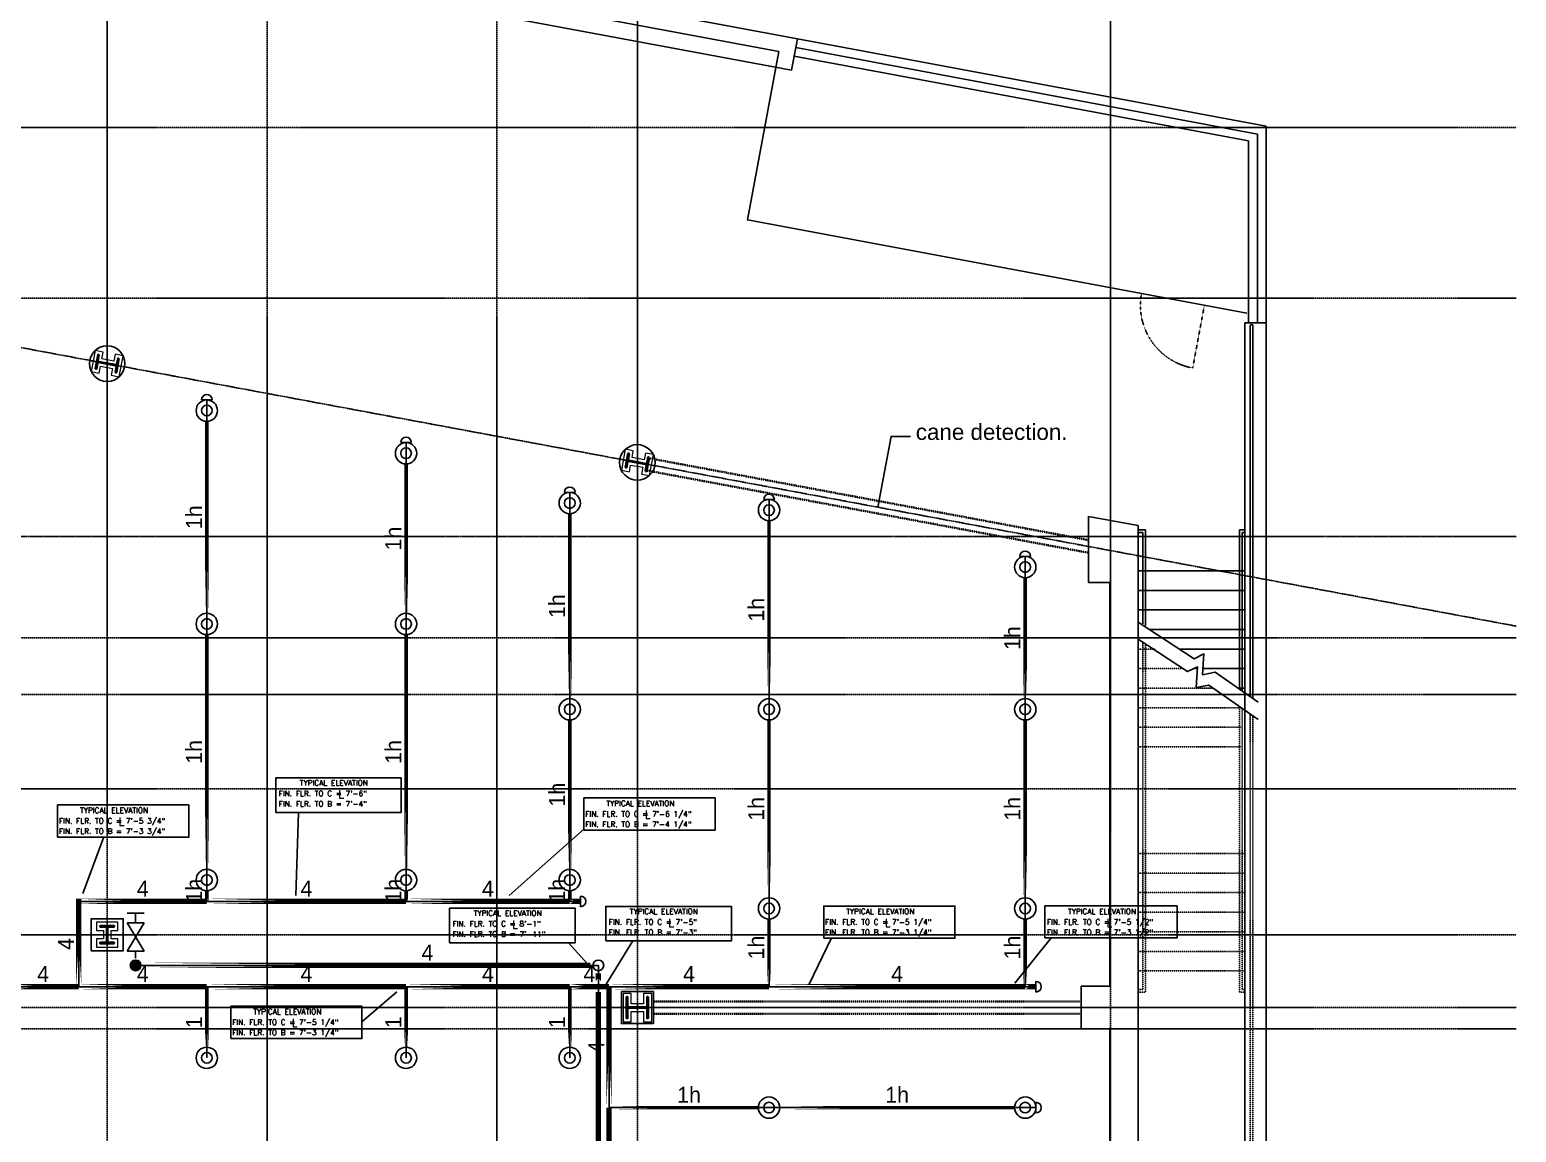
# Model space of a CAD drawing. Header units: inches. Extents: x 1442 to 5389, y 34 to 2400.
# Drawn here: x 4553 to 5389, y 1092 to 1712 of the extents above; entities that cross this region are included whole.
import ezdxf
from ezdxf.enums import TextEntityAlignment as Align

# ---------------------------------------------------------------- set-up
doc = ezdxf.new("R2010")
doc.units = ezdxf.units.IN
doc.header["$MEASUREMENT"] = 0
for name, pattern in [('CENTER2', [1.125, 0.75, -0.125, 0.125, -0.125]), ('DASHDOT2', [0.5, 0.25, -0.125, 0, -0.125]), ('HIDDEN2', [0.1875, 0.125, -0.0625])]:
    doc.linetypes.add(name, pattern=pattern)
for name, color, linetype, lineweight in [('A-Detl-Hatch', 1, 'Continuous', 18), ('A-Detl-Wide', 2, 'Continuous', 35), ('S-Detl-Hatch', 1, 'Continuous', 18), ('S-Detl-Wide', 3, 'Continuous', 35)]:
    doc.layers.add(name, color=color, linetype=linetype, lineweight=lineweight)
for name, color, linetype in [('A-Flor-Hral', 7, 'Continuous'), ('A-Flor-Strs', 8, 'Continuous'), ('A-Grid(SmallScale)', 11, 'CENTER2'), ('A-Site-Element', 2, 'Continuous'), ('A-Site-low walls', 1, 'Continuous'), ('A-Wall-Full', 7, 'Continuous'), ('conflict', 1, 'Continuous'), ('Coordination', 1, 'Continuous'), ('details', 1, 'Continuous'), ('HEADUP', 1, 'Continuous'), ('PIPEBL', 1, 'Continuous'), ('pipemn', 1, 'Continuous'), ('PIPESPC', 1, 'Continuous'), ('S-Foundation', 7, 'Continuous'), ('S-Structural Concrete', 4, 'Continuous'), ('spk-cap', 1, 'Continuous'), ('spk-pipedrop', 1, 'Continuous'), ('spk-piperise', 1, 'Continuous'), ('TIDYPIPE', 1, 'Continuous')]:
    doc.layers.add(name, color=color, linetype=linetype)
doc.layers.add('Zoning Envelope', color=7, linetype='DASHDOT2', true_color=0xaa0061)
doc.styles.add('G1DIM', font='arial.ttf')
doc.styles.add('PIPE', font='PIPE.SHX')
doc.styles.add('ROMAND', font='romand', dxfattribs={"width": 0.75, "height": 1.5})
doc.linetypes.add('FENCELINE1', pattern='A,0.25,-0.1,[133,ltypeshp.shx,S=0.1,R=0,X=-0.1,Y=0],-0.1,1', length=1.45)
doc.linetypes.add('FENCELINE2', pattern='A,0.25,-0.1,[132,ltypeshp.shx,S=0.1,R=0,X=-0.1,Y=0],-0.1,1', length=1.45)

# ---------------------------------------------------------------- blocks, each defined once
blk = doc.blocks.new('*U22')
at = {"layer": 'A-Detl-Hatch'}
h = blk.add_hatch(dxfattribs=at)
h.set_pattern_fill('ANSI32', color=256, scale=6, style=0)
h.set_pattern_definition([(45, (0, -4.96), (-1.591, 1.591), []), (45, (1.0607, -4.96), (-1.591, 1.591), [])])
edge = h.paths.add_edge_path()
edge.add_line((3.9925, -9.92), (3.9925, -9.39))
edge.add_line((3.9925, -9.39), (0.6575, -9.39))
edge.add_arc((0.6575, -8.89), 0.5, 180, 270, ccw=False)
edge.add_line((0.1575, -8.89), (0.1575, -1.03))
edge.add_arc((0.6575, -1.03), 0.5, 90, 180, ccw=False)
edge.add_line((0.6575, -0.53), (3.9925, -0.53))
edge.add_line((3.9925, -0.53), (3.9925, 0))
edge.add_line((3.9925, 0), (-3.9925, 0))
edge.add_line((-3.9925, 0), (-3.9925, -0.53))
edge.add_line((-3.9925, -0.53), (-0.6575, -0.53))
edge.add_arc((-0.6575, -1.03), 0.5, 0, 90, ccw=False)
edge.add_line((-0.1575, -1.03), (-0.1575, -8.89))
edge.add_arc((-0.6575, -8.89), 0.5, -90, 0, ccw=False)
edge.add_line((-0.6575, -9.39), (-3.9925, -9.39))
edge.add_line((-3.9925, -9.39), (-3.9925, -9.92))
edge.add_line((-3.9925, -9.92), (3.9925, -9.92))
at = {"color": 0, "linetype": 'ByBlock'}
blk.add_lwpolyline([(3.9925, -9.92), (3.9925, -9.39), (0.6575, -9.39, -0.41421356), (0.1575, -8.89), (0.1575, -1.03, -0.41421356), (0.6575, -0.53), (3.9925, -0.53), (3.9925, 0), (-3.9925, 0), (-3.9925, -0.53), (-0.6575, -0.53, -0.41421356), (-0.1575, -1.03), (-0.1575, -8.89, -0.41421356), (-0.6575, -9.39), (-3.9925, -9.39), (-3.9925, -9.92)], format="xyb", close=True, dxfattribs=at)
blk = doc.blocks.new('w10x39')
at = {"layer": 'S-Detl-Hatch'}
blk.add_lwpolyline([(13843.55, -7311.37), (13843.55, -7306.84), (13839.72, -7306.84), (13839.72, -7301.98), (13843.55, -7301.98), (13843.55, -7297.45), (13831.57, -7297.45), (13831.57, -7301.98), (13835.4, -7301.98), (13835.4, -7306.84), (13831.57, -7306.84), (13831.57, -7311.37)], close=True, dxfattribs=at)
at = {"layer": 'A-Detl-Wide'}
blk.add_blockref('*U22', (13837.56, -7299.45), dxfattribs=at)
blk = doc.blocks.new('*U26')
at = {"layer": 'A-Detl-Hatch'}
h = blk.add_hatch(dxfattribs=at)
h.set_pattern_fill('ANSI32', color=256, scale=6, style=0)
h.set_pattern_definition([(45, (0, -6.03), (-1.591, 1.591), []), (45, (1.0607, -6.03), (-1.591, 1.591), [])])
edge = h.paths.add_edge_path()
edge.add_line((4.0225, -12.06), (4.0225, -11.485))
edge.add_line((4.0225, -11.485), (0.7675, -11.485))
edge.add_arc((0.7675, -10.885), 0.6, 180, 270, ccw=False)
edge.add_line((0.1675, -10.885), (0.1675, -1.175))
edge.add_arc((0.7675, -1.175), 0.6, 90, 180, ccw=False)
edge.add_line((0.7675, -0.575), (4.0225, -0.575))
edge.add_line((4.0225, -0.575), (4.0225, 0))
edge.add_line((4.0225, 0), (-4.0225, 0))
edge.add_line((-4.0225, 0), (-4.0225, -0.575))
edge.add_line((-4.0225, -0.575), (-0.7675, -0.575))
edge.add_arc((-0.7675, -1.175), 0.6, 0, 90, ccw=False)
edge.add_line((-0.1675, -1.175), (-0.1675, -10.885))
edge.add_arc((-0.7675, -10.885), 0.6, 270, 360, ccw=False)
edge.add_line((-0.7675, -11.485), (-4.0225, -11.485))
edge.add_line((-4.0225, -11.485), (-4.0225, -12.06))
edge.add_line((-4.0225, -12.06), (4.0225, -12.06))
at = {"color": 0, "linetype": 'ByBlock'}
blk.add_lwpolyline([(4.0225, -12.06), (4.0225, -11.485), (0.7675, -11.485, -0.41421356), (0.1675, -10.885), (0.1675, -1.175, -0.41421356), (0.7675, -0.575), (4.0225, -0.575), (4.0225, 0), (-4.0225, 0), (-4.0225, -0.575), (-0.7675, -0.575, -0.41421356), (-0.1675, -1.175), (-0.1675, -10.885, -0.41421356), (-0.7675, -11.485), (-4.0225, -11.485), (-4.0225, -12.06)], format="xyb", close=True, dxfattribs=at)
blk = doc.blocks.new('W12X45')
at = {"layer": 'S-Detl-Hatch'}
blk.add_lwpolyline([(14163.5, -7309.98), (14163.5, -7305.41), (14159.65, -7305.41), (14159.65, -7298.5), (14163.5, -7298.5), (14163.5, -7293.92), (14151.46, -7293.92), (14151.46, -7298.5), (14155.31, -7298.5), (14155.31, -7305.41), (14151.46, -7305.41), (14151.46, -7309.98)], close=True, dxfattribs=at)
at = {"layer": 'A-Detl-Wide'}
blk.add_blockref('*U26', (14157.48, -7295.92), dxfattribs=at)
blk = doc.blocks.new('*U20')
at = {"layer": 'A-Detl-Hatch'}
h = blk.add_hatch(dxfattribs=at)
h.set_pattern_fill('ANSI32', color=256, scale=6, style=0)
h.set_pattern_definition([(45, (0, -5.97), (-1.591, 1.591), []), (45, (1.0607, -5.97), (-1.591, 1.591), [])])
edge = h.paths.add_edge_path()
edge.add_line((4.0025, -11.94), (4.0025, -11.425))
edge.add_line((4.0025, -11.425), (0.7475, -11.425))
edge.add_arc((0.7475, -10.825), 0.6, 180, 270, ccw=False)
edge.add_line((0.1475, -10.825), (0.1475, -1.115))
edge.add_arc((0.7475, -1.115), 0.6, 90, 180, ccw=False)
edge.add_line((0.7475, -0.515), (4.0025, -0.515))
edge.add_line((4.0025, -0.515), (4.0025, 0))
edge.add_line((4.0025, 0), (-4.0025, 0))
edge.add_line((-4.0025, 0), (-4.0025, -0.515))
edge.add_line((-4.0025, -0.515), (-0.7475, -0.515))
edge.add_arc((-0.7475, -1.115), 0.6, 0, 90, ccw=False)
edge.add_line((-0.1475, -1.115), (-0.1475, -10.825))
edge.add_arc((-0.7475, -10.825), 0.6, -90, 0, ccw=False)
edge.add_line((-0.7475, -11.425), (-4.0025, -11.425))
edge.add_line((-4.0025, -11.425), (-4.0025, -11.94))
edge.add_line((-4.0025, -11.94), (4.0025, -11.94))
at = {"color": 0, "linetype": 'ByBlock'}
blk.add_lwpolyline([(4.0025, -11.94), (4.0025, -11.425), (0.7475, -11.425, -0.41421356), (0.1475, -10.825), (0.1475, -1.115, -0.41421356), (0.7475, -0.515), (4.0025, -0.515), (4.0025, 0), (-4.0025, 0), (-4.0025, -0.515), (-0.7475, -0.515, -0.41421356), (-0.1475, -1.115), (-0.1475, -10.825, -0.41421356), (-0.7475, -11.425), (-4.0025, -11.425), (-4.0025, -11.94)], format="xyb", close=True, dxfattribs=at)
blk = doc.blocks.new('W12X40')
at = {"layer": 'S-Detl-Hatch'}
blk.add_lwpolyline([(14080.89, -7310.28), (14080.89, -7305.76), (14077.04, -7305.76), (14077.04, -7298.85), (14080.89, -7298.85), (14080.89, -7294.34), (14068.89, -7294.34), (14068.89, -7298.85), (14072.74, -7298.85), (14072.74, -7305.76), (14068.89, -7305.76), (14068.89, -7310.28)], close=True, dxfattribs=at)
at = {"layer": 'A-Detl-Wide'}
blk.add_blockref('*U20', (14074.89, -7296.34), dxfattribs=at)
blk = doc.blocks.new('*U15')
at = {"layer": 'A-Detl-Hatch'}
h = blk.add_hatch(dxfattribs=at)
h.set_pattern_fill('ANSI32', color=256, scale=6, style=0)
h.set_pattern_definition([(45, (0, -6.06), (-1.591, 1.591), []), (45, (1.0607, -6.06), (-1.591, 1.591), [])])
edge = h.paths.add_edge_path()
edge.add_line((6, -12.12), (6, -11.515))
edge.add_line((6, -11.515), (0.795, -11.515))
edge.add_arc((0.795, -10.915), 0.6, 180, 270, ccw=False)
edge.add_line((0.195, -10.915), (0.195, -1.205))
edge.add_arc((0.795, -1.205), 0.6, 90, 180, ccw=False)
edge.add_line((0.795, -0.605), (6, -0.605))
edge.add_line((6, -0.605), (6, 0))
edge.add_line((6, 0), (-6, 0))
edge.add_line((-6, 0), (-6, -0.605))
edge.add_line((-6, -0.605), (-0.795, -0.605))
edge.add_arc((-0.795, -1.205), 0.6, 0, 90, ccw=False)
edge.add_line((-0.195, -1.205), (-0.195, -10.915))
edge.add_arc((-0.795, -10.915), 0.6, 270, 360, ccw=False)
edge.add_line((-0.795, -11.515), (-6, -11.515))
edge.add_line((-6, -11.515), (-6, -12.12))
edge.add_line((-6, -12.12), (6, -12.12))
at = {"color": 0, "linetype": 'ByBlock'}
blk.add_lwpolyline([(6, -12.12), (6, -11.515), (0.795, -11.515, -0.4142136), (0.195, -10.915), (0.195, -1.205, -0.4142136), (0.795, -0.605), (6, -0.605), (6, 0), (-6, 0), (-6, -0.605), (-0.795, -0.605, -0.4142136), (-0.195, -1.205), (-0.195, -10.915, -0.4142136), (-0.795, -11.515), (-6, -11.515), (-6, -12.12)], format="xyb", close=True, dxfattribs=at)
blk = doc.blocks.new('W12X65')
at = {"layer": 'S-Detl-Hatch'}
blk.add_lwpolyline([(13860.59, -7310.28), (13860.59, -7305.67), (13854.79, -7305.67), (13854.79, -7298.76), (13860.59, -7298.76), (13860.59, -7294.16), (13844.59, -7294.16), (13844.59, -7298.76), (13850.4, -7298.76), (13850.4, -7305.67), (13844.59, -7305.67), (13844.59, -7310.28)], close=True, dxfattribs=at)
at = {"layer": 'A-Detl-Wide'}
blk.add_blockref('*U15', (13852.59, -7296.16), dxfattribs=at)
blk = doc.blocks.new('SPRIG1')
for radius in [6, 3]:
    blk.add_circle((0, 0), radius)
blk = doc.blocks.new('drop')
blk.add_circle((0, 0), 3)
for points in [[(0.01, 2.97), (-2.53, -1.59), (-2.62, 1.36)], [(0.01, 2.97), (-2.49, -1.59), (2.52, -1.59)], [(2.52, -1.59), (0.01, 2.97), (2.6, 1.47)], [(2.52, -1.59), (-2.53, -1.59), (0.01, -2.98)]]:
    blk.add_solid(points)
blk = doc.blocks.new('CAP')
blk.add_line((0, 3), (0, -3))
blk.add_arc((0, 0), 3, 270, 90)
blk = doc.blocks.new('PIPESPC')
at = {"layer": 'PIPESPC', "style": 'PIPE', "width": 0.9}
blk.add_attdef('SIZE', text='', height=9, dxfattribs=at).set_placement((0, 4.02), align=Align.CENTER)
at = {"layer": 'PIPESPC', "style": 'PIPE', "flags": 1}
blk.add_attdef('SCHED', (25.3, 3.89), '', height=9, dxfattribs=at)
blk = doc.blocks.new('rise')
blk.add_circle((0, 0), 3)

msp = doc.modelspace()

# ---------------------------------------------------------------- linework, layer by layer
at = {"layer": 'A-Flor-Hral'}
for p, q in [((5239, 1337.44), (5239, 1545.91)), ((5240.5, 1336.4), (5240.5, 1545.91)), ((5180.13, 1431.21), (5176, 1431.21)), ((5178.63, 1429.71), (5176, 1429.71)), ((5178.63, 1378.35), (5178.63, 1429.71)), ((5180.13, 1377.37), (5180.13, 1431.21)), ((5233, 1341.6), (5233, 1431.21)), ((5233, 1431.21), (5236, 1431.21)), ((5234.5, 1340.56), (5234.5, 1429.71)), ((5234.5, 1429.71), (5236, 1429.71))]:
    msp.add_line(p, q, dxfattribs=at)
for points in [[(5176, 1379.33), (5207.39, 1358.75), (5212.94, 1361.48), (5212.17, 1349.76), (5219.23, 1351.16), (5243.5, 1334.32)], [(5176, 1369.75), (5203.78, 1351.53), (5209.33, 1354.27), (5208.56, 1342.54), (5215.61, 1343.94), (5243.5, 1324.59)]]:
    msp.add_lwpolyline(points, dxfattribs=at)
msp.add_arc((5239.75, 1545.91), 0.75, 0, 180, dxfattribs=at)
at = {"layer": 'A-Flor-Strs'}
for p, q in [((5176, 1408.21), (5236, 1408.21)), ((5176, 1397.21), (5236, 1397.21)), ((5176, 1386.21), (5236, 1386.21)), ((5182.29, 1375.21), (5236, 1375.21)), ((5199.06, 1364.21), (5236, 1364.21)), ((5212.4, 1353.21), (5236, 1353.21)), ((5232.13, 1342.21), (5236, 1342.21))]:
    msp.add_line(p, q, dxfattribs=at)
at = {"layer": 'A-Flor-Strs', "linetype": 'HIDDEN2'}
for p, q in [((5176, 1364.21), (5185.57, 1364.21)), ((5178.63, 1172.71), (5178.63, 1368.03)), ((5180.13, 1171.21), (5180.13, 1367.04)), ((5176, 1353.21), (5201.22, 1353.21)), ((5207.19, 1353.21), (5209.26, 1353.21)), ((5176, 1342.21), (5218.11, 1342.21)), ((5176, 1331.21), (5233.96, 1331.21)), ((5233, 1171.21), (5233, 1331.88)), ((5234.5, 1172.71), (5234.5, 1330.84)), ((5176, 1320.21), (5233.96, 1320.21)), ((5239, 574.22), (5239, 1327.72)), ((5240.5, 574.22), (5240.5, 1326.67)), ((5176, 1309.21), (5233.96, 1309.21)), ((5176, 1249.21), (5236, 1249.21)), ((5176, 1238.21), (5236, 1238.21)), ((5176, 1227.21), (5236, 1227.21)), ((5176, 1216.21), (5236, 1216.21)), ((5176, 1205.21), (5236, 1205.21)), ((5176, 1194.21), (5236, 1194.21)), ((5176, 1183.21), (5236, 1183.21)), ((5176, 1172.71), (5178.63, 1172.71)), ((5176, 1171.21), (5180.13, 1171.21)), ((5233, 1171.21), (5236, 1171.21)), ((5234.5, 1172.71), (5236, 1172.71))]:
    msp.add_line(p, q, dxfattribs=at)
at = {"layer": 'A-Grid(SmallScale)'}
for p, q in [((4596.5, 2370.32), (4596.5, 491.06)), ((4686.5, 491.06), (4686.5, 2370.32)), ((4815.5, 491.06), (4815.5, 2370.32)), ((4894.5, 2370.32), (4894.5, 491.06)), ((5160.5, 2370.32), (5160.5, 491.06)), ((1580.5, 2086.87), (5388.5, 1377.08)), ((1580.5, 1657.58), (5388.5, 1657.58)), ((5388.5, 1561.58), (1580.5, 1561.58)), ((5388.5, 1427.58), (1580.5, 1427.58)), ((1595.39, 1370.58), (5388.5, 1370.58)), ((1595.39, 1338.58), (5388.5, 1338.58)), ((1580.5, 1285.58), (5388.5, 1285.58)), ((1580.5, 1203.58), (5388.5, 1203.58)), ((5388.5, 1162.58), (1601.75, 1162.58)), ((5388.5, 1150.58), (1580.5, 1150.58))]:
    msp.add_line(p, q, dxfattribs=at)
at = {"layer": 'A-Site-Element', "linetype": 'FENCELINE2'}
for points in [[(1805, 1898.38), (1805, 2055.04), (2186.36, 1983.96), (2228.84, 2211.88), (4973.98, 1700.2)], [(5237, 1553.18), (4956.33, 1605.5), (4973.98, 1700.2)]]:
    msp.add_lwpolyline(points, dxfattribs=at)
at = {"layer": 'A-Site-Element', "linetype": 'FENCELINE1', "ltscale": 0.5}
msp.add_lwpolyline([(4983.56, 1702.49), (5243, 1653.78), (5243, 1547.58)], dxfattribs=at)
at = {"layer": 'A-Site-Element', "linetype": 'HIDDEN2', "ltscale": 0.5}
msp.add_lwpolyline([(5177.84, 1564.21, 0.414214), (5206.64, 1522.22), (5213.23, 1557.61)], format="xyb", dxfattribs=at)
at = {"layer": 'A-Site-low walls'}
for p, q in [((5248, 1658.28), (4984.48, 1707.4)), ((5238, 1649.98), (4982.64, 1697.57)), ((5248, 1658.28), (5248, 1547.58)), ((5238, 1649.98), (5238, 1547.58))]:
    msp.add_line(p, q, dxfattribs=at)
at = {"layer": 'A-Wall-Full'}
for p, q in [((4984.48, 1707.4), (2221.64, 2222.37)), ((4981.18, 1689.71), (2236.04, 2201.38)), ((4981.18, 1689.71), (4984.48, 1707.4))]:
    msp.add_line(p, q, dxfattribs=at)
at = {"layer": 'conflict'}
for points in [[(4691.22, 1272.31), (4761.83, 1272.31), (4761.83, 1291.69), (4691.22, 1291.69)], [(4788.93, 1199.07), (4859.54, 1199.07), (4859.54, 1218.45), (4788.93, 1218.45)], [(4876.71, 1200.05), (4947.32, 1200.05), (4947.32, 1219.43), (4876.71, 1219.43)]]:
    msp.add_lwpolyline(points, close=True, dxfattribs=at)
at = {"layer": 'Coordination'}
for p, q in [((4702.45, 1225.7), (4704.06, 1272.25)), ((4822.45, 1225.7), (4864.29, 1262.65)), ((4582.73, 1226.71), (4594.62, 1258.54)), ((4866.34, 1187.39), (4855.79, 1198.92)), ((4876.42, 1174.85), (4891.99, 1200.05)), ((4991.11, 1175.76), (5003.67, 1201.88)), ((5106.61, 1176.31), (5127.18, 1202.02)), ((4759.39, 1171.45), (4739.4, 1154.39))]:
    msp.add_line(p, q, dxfattribs=at)
for points in [[(4864.46, 1262.28), (4938.19, 1262.28), (4938.19, 1280.45), (4864.46, 1280.45)], [(4568.64, 1258.38), (4642.37, 1258.38), (4642.37, 1276.54), (4568.64, 1276.54)], [(4999.29, 1201.53), (5073.02, 1201.53), (5073.02, 1219.7), (4999.29, 1219.7)], [(5123.43, 1201.87), (5197.89, 1201.87), (5197.89, 1219.71), (5123.43, 1219.71)], [(4666, 1145.16), (4739.72, 1145.16), (4739.72, 1163.33), (4666, 1163.33)]]:
    msp.add_lwpolyline(points, close=True, dxfattribs=at)
at = {"layer": 'Defpoints'}
msp.add_lwpolyline([(5029.71, 1443.96), (5037.13, 1483.77), (5047.94, 1483.77)], dxfattribs=at)
at = {"layer": 'details'}
for p, q in [((4612.5, 1215.75), (4607.7, 1215.75)), ((4607.7, 1215.75), (4617.3, 1215.75)), ((4612.5, 1210.32), (4612.5, 1215.75)), ((4607.7, 1194.32), (4617.3, 1210.32)), ((4617.3, 1210.32), (4607.7, 1210.32)), ((4607.7, 1210.32), (4617.3, 1194.32)), ((4617.3, 1194.32), (4607.7, 1194.32)), ((4617.3, 1194.32), (4612.5, 1194.32)), ((4612.5, 1194.32), (4612.5, 1190.32))]:
    msp.add_line(p, q, dxfattribs=at)
at = {"layer": 'PIPEBL', "color": 1}
for p, q in [((4652.5, 1498.32), (4652.5, 1504.32)), ((4652.5, 1378.32), (4652.5, 1498.32)), ((4764.5, 1474.32), (4764.5, 1480.32)), ((4764.5, 1474.32), (4764.5, 1378.32)), ((4856.5, 1446.32), (4856.5, 1452.32)), ((4856.5, 1330.32), (4856.5, 1446.32)), ((4968.5, 1442.32), (4968.5, 1448.32)), ((4968.5, 1442.32), (4968.5, 1330.32)), ((5112.5, 1410.32), (5112.5, 1416.32)), ((5112.5, 1330.32), (5112.5, 1410.32)), ((4652.5, 1234.32), (4652.5, 1378.32)), ((4764.5, 1378.32), (4764.5, 1234.32)), ((4856.5, 1234.32), (4856.5, 1330.32)), ((4968.5, 1330.32), (4968.5, 1218.32)), ((5112.5, 1218.32), (5112.5, 1330.32)), ((4652.5, 1222.32), (4652.5, 1234.32)), ((4764.5, 1234.32), (4764.5, 1222.32)), ((4856.5, 1222.32), (4856.5, 1234.32)), ((4968.5, 1218.32), (4968.5, 1174.32)), ((5112.5, 1174.32), (5112.5, 1218.32)), ((4652.5, 1134.32), (4652.5, 1174.32)), ((4764.5, 1134.32), (4764.5, 1174.32)), ((4856.5, 1134.32), (4856.5, 1174.32)), ((4968.5, 1106.32), (4878.56, 1106.32)), ((4968.5, 1106.32), (5112.5, 1106.32)), ((5112.5, 1106.32), (5118.5, 1106.32))]:
    msp.add_line(p, q, dxfattribs=at)
at = {"layer": 'pipemn', "color": 1}
for p, q in [((4580.5, 1174.32), (4580.5, 1222.32)), ((4580.5, 1222.32), (4652.5, 1222.32)), ((4652.5, 1222.32), (4764.5, 1222.32)), ((4764.5, 1222.32), (4856.5, 1222.32)), ((4856.5, 1222.32), (4862.5, 1222.32)), ((4872.56, 1186.32), (4612.5, 1186.32)), ((4872.56, 1186.32), (4872.56, 826.36)), ((4580.5, 1174.32), (4540.5, 1174.32)), ((4652.5, 1174.32), (4580.5, 1174.32)), ((4764.5, 1174.32), (4652.5, 1174.32)), ((4856.5, 1174.32), (4764.5, 1174.32)), ((4878.56, 1174.32), (4856.5, 1174.32)), ((4968.5, 1174.32), (4878.56, 1174.32)), ((4878.56, 1106.32), (4878.56, 1174.32)), ((4968.5, 1174.32), (5112.5, 1174.32)), ((5112.5, 1174.32), (5118.5, 1174.32)), ((4878.56, 994.32), (4878.56, 1106.32))]:
    msp.add_line(p, q, dxfattribs=at)
at = {"layer": 'S-Detl-Wide', "linetype": 'HIDDEN2'}
for p, q in [((4901.07, 1471.5), (5148, 1425.47)), ((4899.79, 1464.62), (5148, 1418.35)), ((4903.5, 1166.08), (5144, 1166.08)), ((4903.5, 1159.08), (5144, 1159.08))]:
    msp.add_line(p, q, dxfattribs=at)
at = {"layer": 'S-Foundation'}
for p, q in [((5148, 1438.82), (5148, 1401.58)), ((5176, 1433.6), (5148, 1438.82)), ((5176, 571.58), (5176, 1433.6)), ((5148, 1401.58), (5160, 1401.58))]:
    msp.add_line(p, q, dxfattribs=at)
for points in [[(5176, 583.58), (5236, 583.58), (5236, 1535.58), (5236, 1535.58), (5236, 1547.58), (5248, 1547.58), (5248, 571.58), (5236, 571.58)], [(5160, 1174.58), (5160, 1401.58)], [(5160, 1174.58), (5144, 1174.58), (5144, 1150.58), (5160, 1150.58)], [(5160, 949.58), (5160, 1150.58)]]:
    msp.add_lwpolyline(points, dxfattribs=at)
at = {"layer": 'S-Structural Concrete'}
for points in [[(4587.5, 1194.58), (4605.5, 1194.58), (4605.5, 1212.58), (4587.5, 1212.58)], [(4885.5, 1171.58), (4903.5, 1171.58), (4903.5, 1153.58), (4885.5, 1153.58)]]:
    msp.add_lwpolyline(points, close=True, dxfattribs=at)
for centre in [(4596.5, 1524.71), (4894.5, 1469.16)]:
    msp.add_circle(centre, 10, dxfattribs=at)
at = {"layer": 'TIDYPIPE', "color": 1}
for points, const_width in [([(4652.5, 1384.32), (4652.5, 1492.32)], 2), ([(4764.5, 1384.32), (4764.5, 1468.32)], 2), ([(4856.5, 1336.32), (4856.5, 1440.32)], 2), ([(4968.5, 1336.32), (4968.5, 1436.32)], 2), ([(5112.5, 1336.32), (5112.5, 1404.32)], 2), ([(4652.5, 1240.32), (4652.5, 1372.32)], 2), ([(4764.5, 1240.32), (4764.5, 1372.32)], 2), ([(4856.5, 1240.32), (4856.5, 1324.32)], 2), ([(4968.5, 1224.32), (4968.5, 1324.32)], 2), ([(5112.5, 1224.32), (5112.5, 1324.32)], 2), ([(4652.5, 1222.32), (4652.5, 1228.32)], 2), ([(4764.5, 1222.32), (4764.5, 1228.32)], 2), ([(4856.5, 1222.32), (4856.5, 1228.32)], 2), ([(4579, 1222.32), (4652.5, 1222.32)], 3), ([(4580.5, 1174.32), (4580.5, 1223.82)], 3), ([(4652.5, 1222.32), (4764.5, 1222.32)], 3), ([(4764.5, 1222.32), (4856.5, 1222.32)], 3), ([(4856.5, 1222.32), (4862.5, 1222.32)], 3), ([(4968.5, 1174.32), (4968.5, 1212.32)], 2), ([(5112.5, 1174.32), (5112.5, 1212.32)], 2), ([(4617, 1186.32), (4868.06, 1186.32)], 3), ([(4872.56, 1177.32), (4872.56, 1181.82)], 3), ([(4540.5, 1174.32), (4580.5, 1174.32)], 3), ([(4580.5, 1174.32), (4652.5, 1174.32)], 3), ([(4652.5, 1174.32), (4764.5, 1174.32)], 3), ([(4652.5, 1140.32), (4652.5, 1174.32)], 2), ([(4764.5, 1174.32), (4856.5, 1174.32)], 3), ([(4764.5, 1140.32), (4764.5, 1174.32)], 2), ([(4856.5, 1174.32), (4878.56, 1174.32)], 3), ([(4856.5, 1140.32), (4856.5, 1174.32)], 2), ([(4872.56, 824.86), (4872.56, 1171.32)], 3), ([(4878.56, 1106.32), (4878.56, 1174.32)], 3), ([(4878.56, 1174.32), (4968.5, 1174.32)], 3), ([(4968.5, 1174.32), (5112.5, 1174.32)], 3), ([(5112.5, 1174.32), (5118.5, 1174.32)], 3), ([(4878.56, 994.32), (4878.56, 1106.32)], 3), ([(4878.56, 1106.32), (4962.5, 1106.32)], 2), ([(4974.5, 1106.32), (5106.5, 1106.32)], 2)]:
    msp.add_lwpolyline(points, close=True, dxfattribs=dict(at, const_width=const_width))
at = {"layer": 'Zoning Envelope'}
msp.add_lwpolyline([(5388.5, 1427.58), (2320.5, 1427.58, 0.000426), (2187.15, 1427.47, 0.001551), (1580.5, 1424.66, 0.001255)], format="xyb", dxfattribs=at)

# ---------------------------------------------------------------- block references
for name, p, rotation in [('W12X40', (-5161.2, -10973.83), 79.44166666666703), ('W12X45', (-4877.99, -11110.63), 79.44166666666386), ('W12X65', (-2407.72, -12690.01), 90)]:
    msp.add_blockref(name, p, dxfattribs=dict(rotation=rotation))
msp.add_blockref('w10x39', (-9241.06, 8507.99))
at = {"layer": 'HEADUP'}
for p in [(4652.5, 1498.32), (4764.5, 1474.32), (4856.5, 1446.32), (4968.5, 1442.32), (5112.5, 1410.32), (4652.5, 1378.32), (4764.5, 1378.32), (4856.5, 1330.32), (4968.5, 1330.32), (5112.5, 1330.32), (4652.5, 1234.32), (4764.5, 1234.32), (4856.5, 1234.32), (4968.5, 1218.32), (5112.5, 1218.32), (4652.5, 1134.32), (4764.5, 1134.32), (4856.5, 1134.32), (4968.5, 1106.32), (5112.5, 1106.32)]:
    msp.add_blockref('SPRIG1', p, dxfattribs=at)
at = {"layer": 'PIPESPC'}
ref = msp.add_blockref('PIPESPC', (4652.5, 1438.32), dxfattribs=dict(at, rotation=90))
ref.add_attrib('SIZE', '1h', dxfattribs={"color": 0, "height": 9, "rotation": 90, "style": 'PIPE'}).set_placement((4652.5, 1438.32), align=Align.BOTTOM_CENTER)
ref = msp.add_blockref('PIPESPC', (4764.5, 1426.32), dxfattribs=dict(at, rotation=90))
ref.add_attrib('SIZE', '1h', dxfattribs={"color": 0, "height": 9, "rotation": 90, "style": 'PIPE'}).set_placement((4764.5, 1426.32), align=Align.BOTTOM_CENTER)
ref = msp.add_blockref('PIPESPC', (4856.5, 1388.32), dxfattribs=dict(at, rotation=90))
ref.add_attrib('SIZE', '1h', dxfattribs={"color": 0, "height": 9, "rotation": 90, "style": 'PIPE'}).set_placement((4856.5, 1388.32), align=Align.BOTTOM_CENTER)
ref = msp.add_blockref('PIPESPC', (4968.5, 1386.32), dxfattribs=dict(at, rotation=90))
ref.add_attrib('SIZE', '1h', dxfattribs={"color": 0, "height": 9, "rotation": 90, "style": 'PIPE'}).set_placement((4968.5, 1386.32), align=Align.BOTTOM_CENTER)
ref = msp.add_blockref('PIPESPC', (5112.5, 1370.32), dxfattribs=dict(at, rotation=90))
ref.add_attrib('SIZE', '1h', dxfattribs={"color": 0, "height": 9, "rotation": 90, "style": 'PIPE'}).set_placement((5112.5, 1370.32), align=Align.BOTTOM_CENTER)
ref = msp.add_blockref('PIPESPC', (4652.5, 1306.32), dxfattribs=dict(at, rotation=90))
ref.add_attrib('SIZE', '1h', dxfattribs={"color": 0, "height": 9, "rotation": 90, "style": 'PIPE'}).set_placement((4652.5, 1306.32), align=Align.BOTTOM_CENTER)
ref = msp.add_blockref('PIPESPC', (4764.5, 1306.32), dxfattribs=dict(at, rotation=90))
ref.add_attrib('SIZE', '1h', dxfattribs={"color": 0, "height": 9, "rotation": 90, "style": 'PIPE'}).set_placement((4764.5, 1306.32), align=Align.BOTTOM_CENTER)
ref = msp.add_blockref('PIPESPC', (4856.5, 1282.32), dxfattribs=dict(at, rotation=90))
ref.add_attrib('SIZE', '1h', dxfattribs={"color": 0, "height": 9, "rotation": 90, "style": 'PIPE'}).set_placement((4856.5, 1282.32), align=Align.BOTTOM_CENTER)
ref = msp.add_blockref('PIPESPC', (4968.5, 1274.32), dxfattribs=dict(at, rotation=90))
ref.add_attrib('SIZE', '1h', dxfattribs={"color": 0, "height": 9, "rotation": 90, "style": 'PIPE'}).set_placement((4968.5, 1274.32), align=Align.BOTTOM_CENTER)
ref = msp.add_blockref('PIPESPC', (5112.5, 1274.32), dxfattribs=dict(at, rotation=90))
ref.add_attrib('SIZE', '1h', dxfattribs={"color": 0, "height": 9, "rotation": 90, "style": 'PIPE'}).set_placement((5112.5, 1274.32), align=Align.BOTTOM_CENTER)
ref = msp.add_blockref('PIPESPC', (4616.5, 1222.32), dxfattribs=at)
ref.add_attrib('SIZE', '4', dxfattribs={"color": 0, "height": 9, "style": 'PIPE'}).set_placement((4616.5, 1222.32), align=Align.BOTTOM_CENTER)
ref = msp.add_blockref('PIPESPC', (4652.5, 1228.32), dxfattribs=dict(at, rotation=90))
ref.add_attrib('SIZE', '1h', dxfattribs={"color": 0, "height": 9, "rotation": 90, "style": 'PIPE'}).set_placement((4652.5, 1228.32), align=Align.BOTTOM_CENTER)
ref = msp.add_blockref('PIPESPC', (4708.5, 1222.32), dxfattribs=at)
ref.add_attrib('SIZE', '4', dxfattribs={"color": 0, "height": 9, "style": 'PIPE'}).set_placement((4708.5, 1222.32), align=Align.BOTTOM_CENTER)
ref = msp.add_blockref('PIPESPC', (4764.5, 1228.32), dxfattribs=dict(at, rotation=90))
ref.add_attrib('SIZE', '1h', dxfattribs={"color": 0, "height": 9, "rotation": 90, "style": 'PIPE'}).set_placement((4764.5, 1228.32), align=Align.BOTTOM_CENTER)
ref = msp.add_blockref('PIPESPC', (4810.5, 1222.32), dxfattribs=at)
ref.add_attrib('SIZE', '4', dxfattribs={"color": 0, "height": 9, "style": 'PIPE'}).set_placement((4810.5, 1222.32), align=Align.BOTTOM_CENTER)
ref = msp.add_blockref('PIPESPC', (4856.5, 1228.32), dxfattribs=dict(at, rotation=90))
ref.add_attrib('SIZE', '1h', dxfattribs={"color": 0, "height": 9, "rotation": 90, "style": 'PIPE'}).set_placement((4856.5, 1228.32), align=Align.BOTTOM_CENTER)
ref = msp.add_blockref('PIPESPC', (4580.5, 1198.32), dxfattribs=dict(at, rotation=90))
ref.add_attrib('SIZE', '4', dxfattribs={"color": 0, "height": 9, "rotation": 90, "style": 'PIPE'}).set_placement((4580.5, 1198.32), align=Align.BOTTOM_CENTER)
ref = msp.add_blockref('PIPESPC', (4776.5, 1186.32), dxfattribs=at)
ref.add_attrib('SIZE', '4', dxfattribs={"color": 0, "height": 9, "style": 'PIPE'}).set_placement((4776.5, 1186.32), align=Align.BOTTOM_CENTER)
ref = msp.add_blockref('PIPESPC', (4968.5, 1196.32), dxfattribs=dict(at, rotation=90))
ref.add_attrib('SIZE', '1h', dxfattribs={"color": 0, "height": 9, "rotation": 90, "style": 'PIPE'}).set_placement((4968.5, 1196.32), align=Align.BOTTOM_CENTER)
ref = msp.add_blockref('PIPESPC', (5112.5, 1196.32), dxfattribs=dict(at, rotation=90))
ref.add_attrib('SIZE', '1h', dxfattribs={"color": 0, "height": 9, "rotation": 90, "style": 'PIPE'}).set_placement((5112.5, 1196.32), align=Align.BOTTOM_CENTER)
ref = msp.add_blockref('PIPESPC', (4560.5, 1174.32), dxfattribs=at)
ref.add_attrib('SIZE', '4', dxfattribs={"color": 0, "height": 9, "style": 'PIPE'}).set_placement((4560.5, 1174.32), align=Align.BOTTOM_CENTER)
ref = msp.add_blockref('PIPESPC', (4616.5, 1174.32), dxfattribs=at)
ref.add_attrib('SIZE', '4', dxfattribs={"color": 0, "height": 9, "style": 'PIPE'}).set_placement((4616.5, 1174.32), align=Align.BOTTOM_CENTER)
ref = msp.add_blockref('PIPESPC', (4708.5, 1174.32), dxfattribs=at)
ref.add_attrib('SIZE', '4', dxfattribs={"color": 0, "height": 9, "style": 'PIPE'}).set_placement((4708.5, 1174.32), align=Align.BOTTOM_CENTER)
ref = msp.add_blockref('PIPESPC', (4810.5, 1174.32), dxfattribs=at)
ref.add_attrib('SIZE', '4', dxfattribs={"color": 0, "height": 9, "style": 'PIPE'}).set_placement((4810.5, 1174.32), align=Align.BOTTOM_CENTER)
ref = msp.add_blockref('PIPESPC', (4867.53, 1174.32), dxfattribs=at)
ref.add_attrib('SIZE', '4', dxfattribs={"color": 0, "height": 9, "style": 'PIPE'}).set_placement((4867.53, 1174.32), align=Align.BOTTOM_CENTER)
ref = msp.add_blockref('PIPESPC', (4923.53, 1174.32), dxfattribs=at)
ref.add_attrib('SIZE', '4', dxfattribs={"color": 0, "height": 9, "style": 'PIPE'}).set_placement((4923.53, 1174.32), align=Align.BOTTOM_CENTER)
ref = msp.add_blockref('PIPESPC', (5040.5, 1174.32), dxfattribs=at)
ref.add_attrib('SIZE', '4', dxfattribs={"color": 0, "height": 9, "style": 'PIPE'}).set_placement((5040.5, 1174.32), align=Align.BOTTOM_CENTER)
ref = msp.add_blockref('PIPESPC', (4652.5, 1154.32), dxfattribs=dict(at, rotation=90))
ref.add_attrib('SIZE', '1', dxfattribs={"color": 0, "height": 9, "rotation": 90, "style": 'PIPE'}).set_placement((4652.5, 1154.32), align=Align.BOTTOM_CENTER)
ref = msp.add_blockref('PIPESPC', (4764.5, 1154.32), dxfattribs=dict(at, rotation=90))
ref.add_attrib('SIZE', '1', dxfattribs={"color": 0, "height": 9, "rotation": 90, "style": 'PIPE'}).set_placement((4764.5, 1154.32), align=Align.BOTTOM_CENTER)
ref = msp.add_blockref('PIPESPC', (4856.5, 1154.32), dxfattribs=dict(at, rotation=90))
ref.add_attrib('SIZE', '1', dxfattribs={"color": 0, "height": 9, "rotation": 90, "style": 'PIPE'}).set_placement((4856.5, 1154.32), align=Align.BOTTOM_CENTER)
ref = msp.add_blockref('PIPESPC', (4878.56, 1140.32), dxfattribs=dict(at, rotation=90))
ref.add_attrib('SIZE', '4', dxfattribs={"color": 0, "height": 9, "rotation": 90, "style": 'PIPE'}).set_placement((4878.56, 1140.32), align=Align.BOTTOM_CENTER)
ref = msp.add_blockref('PIPESPC', (4923.53, 1106.32), dxfattribs=at)
ref.add_attrib('SIZE', '1h', dxfattribs={"color": 0, "height": 9, "style": 'PIPE'}).set_placement((4923.53, 1106.32), align=Align.BOTTOM_CENTER)
ref = msp.add_blockref('PIPESPC', (5040.5, 1106.32), dxfattribs=at)
ref.add_attrib('SIZE', '1h', dxfattribs={"color": 0, "height": 9, "style": 'PIPE'}).set_placement((5040.5, 1106.32), align=Align.BOTTOM_CENTER)
at = {"layer": 'spk-cap', "rotation": 90.00000000002773}
for p in [(4652.5, 1504.32), (4764.5, 1480.32), (4856.5, 1452.32), (4968.5, 1448.32), (5112.5, 1416.32)]:
    msp.add_blockref('CAP', p, dxfattribs=at)
at = {"layer": 'spk-cap'}
for p in [(4862.5, 1222.32), (5118.5, 1174.32), (5118.5, 1106.32)]:
    msp.add_blockref('CAP', p, dxfattribs=at)
at = {"layer": 'spk-pipedrop', "rotation": 180.0000000000556}
msp.add_blockref('drop', (4612.5, 1186.32), dxfattribs=at)
at = {"layer": 'spk-piperise', "rotation": 90.00000000002773}
msp.add_blockref('rise', (4872.56, 1186.32), dxfattribs=at)

# ---------------------------------------------------------------- texts
at = {"layer": 'Coordination', "style": 'ROMAND'}
for s, height, p in [('TYPICAL ELEVATION', 3.0375, (4704.73, 1287.41)), ('FIN. FLR. TO C = 7\'-6"', 3.0375, (4692.86, 1281.45)), ('FIN. FLR. TO B = 7\'-4"', 3.0375, (4692.86, 1275.66)), ('L', 4.5, (4726.38, 1280.32)), ('TYPICAL ELEVATION', 3.0375, (4877.03, 1275.9)), ('TYPICAL ELEVATION', 3.0375, (4581.21, 1271.99)), ('FIN. FLR. TO C = 7\'-6 1/4"', 3.0375, (4865.16, 1269.94)), ('L', 4.5, (4898.69, 1268.82)), ('FIN. FLR. TO C = 7\'-5 3/4"', 3.0375, (4569.34, 1266.04)), ('FIN. FLR. TO B = 7\'-3 3/4"', 3.0375, (4569.34, 1260.25)), ('L', 4.5, (4602.87, 1264.91)), ('FIN. FLR. TO B = 7\'-4 1/4"', 3.0375, (4865.16, 1264.15)), ('TYPICAL ELEVATION', 3.0375, (4802.44, 1214.17)), ('L', 4.5, (4824.1, 1207.09)), ('FIN. FLR. TO C = 7\'-5"', 3.0375, (4878.35, 1209.19)), ('TYPICAL ELEVATION', 3.0375, (4890.22, 1215.15)), ('L', 4.5, (4911.87, 1208.07)), ('FIN. FLR. TO C = 7\'-5 1/4"', 3.0375, (4999.99, 1209.19)), ('TYPICAL ELEVATION', 3.0375, (5011.86, 1215.15)), ('L', 4.5, (5033.52, 1208.07)), ('FIN. FLR. TO C = 7\'-5 1/2"', 3.0375, (5124.61, 1209.19)), ('TYPICAL ELEVATION', 3.0375, (5136.48, 1215.15)), ('L', 4.5, (5158.14, 1208.07)), ('FIN. FLR. TO C = 8\'-1"', 3.0375, (4790.57, 1208.21)), ('FIN. FLR. TO B = 7\'-11"', 3.0375, (4790.57, 1202.42)), ('FIN. FLR. TO B = 7\'-3"', 3.0375, (4878.35, 1203.4)), ('FIN. FLR. TO B = 7\'-3 1/4"', 3.0375, (4999.99, 1203.4)), ('FIN. FLR. TO B = 7\'-3 1/2"', 3.0375, (5124.61, 1203.4)), ('TYPICAL ELEVATION', 3.0375, (4678.57, 1158.78)), ('FIN. FLR. TO C = 7\'-5 1/4"', 3.0375, (4666.7, 1152.82)), ('L', 4.5, (4700.23, 1151.69)), ('FIN. FLR. TO B = 7\'-3 1/4"', 3.0375, (4666.7, 1147.03))]:
    msp.add_text(s, height=height, dxfattribs=at).set_placement(p)
at = {"layer": 'Defpoints', "insert": (5051, 1490.79), "char_height": 9, "attachment_point": 1, "style": 'G1DIM'}
msp.add_mtext('cane detection.', dxfattribs=at)

doc.saveas('drawing.dxf')
